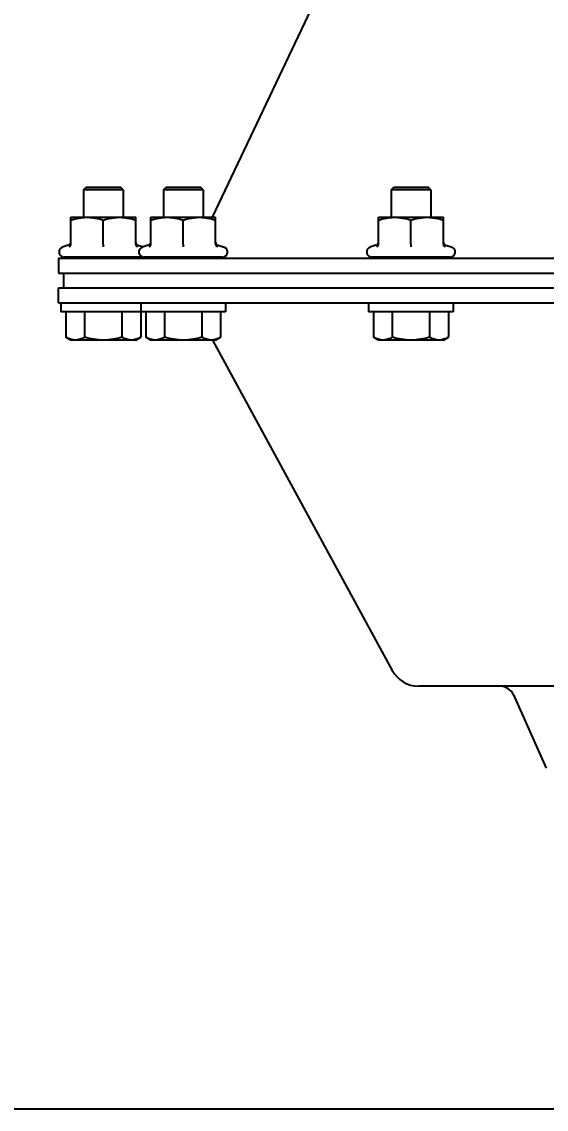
# Model space of a CAD drawing. Header units: millimetres. Extents: x 7589 to 12925, y 625 to 5429.
# Drawn here: x 10232.7 to 10338, y 1612.1 to 1830.6 of the extents above; entities that cross this region are included whole.
import ezdxf

# ---------------------------------------------------------------- set-up
doc = ezdxf.new("R2010")
doc.units = ezdxf.units.MM
doc.header["$LTSCALE"] = 307.34
doc.header["$PDMODE"] = 3
doc.header["$PDSIZE"] = 8
doc.layers.get('0').update_dxf_attribs({"linetype": 'CONTINUOUS'})
doc.layers.get('Defpoints').update_dxf_attribs({"linetype": 'CONTINUOUS'})
doc.layers.add('02___PRT_ALL_AXES', color=7, linetype='CONTINUOUS')
doc.styles.get("Standard").update_dxf_attribs({"font": 'calibri.ttf'})
doc.dimstyles.get("Standard").update_dxf_attribs({"dimtxt": 35, "dimasz": 35, "dimexe": 1.5, "dimexo": 1, "dimtad": 1, "dimdsep": 46, "dimtxsty": 'Standard', "dimblk": '_FILLED', "dimblk1": '_FILLED', "dimblk2": '_FILLED', "dimcen": 0.09, "dimazin": 2, "dimtol": 1, "dimtp": 0.01, "dimtm": 0.01, "dimtfac": 1, "dimtofl": 0, "dimtmove": 0, "dimatfit": 3, "dimldrblk": '_FILLED', "dimfxl": 1, "dimtolj": 1, "dimarcsym": 0})

# ---------------------------------------------------------------- blocks, each defined once
blk = doc.blocks.new('_FILLED')
at = {"color": 0, "linetype": 'ByBlock'}
blk.add_solid([(0, 0), (-1, 0.2143), (-1, -0.2143)], dxfattribs=at)
blk = doc.blocks.new('*D60')
at = {"color": 0, "lineweight": -2}
for p, q in [((10488.58, 1850.15), (10116.67, 1850.15)), ((10118.17, 1815.15), (10118.17, 1749.7)), ((10118.17, 1647.13), (10118.17, 1712.59)), ((10447.13, 1612.13), (10116.67, 1612.13))]:
    blk.add_line(p, q, dxfattribs=at)
at = {"layer": 'Defpoints', "color": 0}
for p in [(10489.58, 1850.15), (10118.17, 1612.13), (10448.13, 1612.13)]:
    blk.add_point(p, dxfattribs=at)
at = {"color": 0, "linetype": 'ByBlock', "lineweight": -2, "xscale": 35, "yscale": 35, "zscale": 35}
for p, rotation in [((10118.17, 1850.15), 90), ((10118.17, 1612.13), 270)]:
    blk.add_blockref('_FILLED', p, dxfattribs=dict(at, rotation=rotation))
at = {"color": 0, "insert": (10118.17, 1731.14), "char_height": 35, "attachment_point": 5}
blk.add_mtext('\\A1;\\A1;OPV-238', dxfattribs=at)

msp = doc.modelspace()

# ---------------------------------------------------------------- linework, layer by layer
at = {"color": 0, "linetype": 'Continuous'}
for p, q in [((10245.03802, 1796.85493), (10245.53802, 1797.35493)), ((10253.03802, 1796.85493), (10245.03802, 1796.85493)), ((10245.03802, 1796.85493), (10245.03802, 1791.35493)), ((10252.53802, 1797.35493), (10245.53802, 1797.35493)), ((10253.03802, 1796.85493), (10252.53802, 1797.35493)), ((10253.03802, 1796.85493), (10253.03802, 1791.35493)), ((10261.09944, 1796.85493), (10261.59944, 1797.35493)), ((10269.09944, 1796.85493), (10261.09944, 1796.85493)), ((10261.09944, 1796.85493), (10261.09944, 1791.35493)), ((10268.59944, 1797.35493), (10261.59944, 1797.35493)), ((10269.09944, 1796.85493), (10268.59944, 1797.35493)), ((10269.09944, 1796.85493), (10269.09944, 1791.35493)), ((10306.83849, 1796.85493), (10307.33849, 1797.35493)), ((10314.83849, 1796.85493), (10306.83849, 1796.85493)), ((10306.83849, 1796.85493), (10306.83849, 1791.35493)), ((10314.33849, 1797.35493), (10307.33849, 1797.35493)), ((10314.83849, 1796.85493), (10314.33849, 1797.35493)), ((10314.83849, 1796.85493), (10314.83849, 1791.35493)), ((10242.53802, 1791.35493), (10255.53802, 1791.35493)), ((10242.53815, 1785.96199), (10242.53802, 1791.35493)), ((10249.03828, 1785.96199), (10249.03828, 1790.77437)), ((10255.53815, 1785.96199), (10255.53802, 1791.35493)), ((10258.59944, 1791.35493), (10271.59944, 1791.35493)), ((10258.59957, 1785.96199), (10258.59944, 1791.35493)), ((10265.0997, 1785.96199), (10265.0997, 1790.77437)), ((10271.59957, 1785.96199), (10271.59944, 1791.35493)), ((10304.33849, 1791.35493), (10317.33849, 1791.35493)), ((10304.33862, 1785.96199), (10304.33849, 1791.35493)), ((10310.83875, 1785.96199), (10310.83875, 1790.77437)), ((10317.33862, 1785.96199), (10317.33849, 1791.35493)), ((10242.20888, 1785.83513), (10240.79165, 1785.3193)), ((10255.86716, 1785.83513), (10257.06873, 1785.3978)), ((10258.2703, 1785.83513), (10256.85307, 1785.3193)), ((10271.92858, 1785.83513), (10273.34581, 1785.3193)), ((10304.00935, 1785.83513), (10302.59212, 1785.3193)), ((10317.66763, 1785.83513), (10319.08486, 1785.3193)), ((10256.93802, 1783.35493), (10241.13802, 1783.35493)), ((10241.13802, 1783.18329), (10241.13802, 1783.35493)), ((10241.15469, 1783.35493), (10241.15442, 1783.35267)), ((10241.28576, 1783.35493), (10241.28576, 1783.15493)), ((10242.13509, 1783.35493), (10242.13509, 1783.15493)), ((10243.66013, 1783.35493), (10243.66013, 1783.15493)), ((10245.7116, 1783.35493), (10245.7116, 1783.15493)), ((10248.08868, 1783.35493), (10248.08868, 1783.15493)), ((10250.55869, 1783.35493), (10250.55869, 1783.15493)), ((10252.87984, 1783.35493), (10252.87984, 1783.15493)), ((10254.82493, 1783.35493), (10254.82493, 1783.15493)), ((10256.20356, 1783.35493), (10256.20356, 1783.15493)), ((10256.88077, 1783.35493), (10256.88077, 1783.15493)), ((10256.93802, 1783.18329), (10256.93802, 1783.35493)), ((10272.99944, 1783.35493), (10257.19944, 1783.35493)), ((10257.19944, 1783.18329), (10257.19944, 1783.35493)), ((10257.21611, 1783.35493), (10257.21584, 1783.35267)), ((10257.34718, 1783.35493), (10257.34718, 1783.15493)), ((10258.19651, 1783.35493), (10258.19651, 1783.15493)), ((10259.72155, 1783.35493), (10259.72155, 1783.15493)), ((10261.77302, 1783.35493), (10261.77302, 1783.15493)), ((10264.1501, 1783.35493), (10264.1501, 1783.15493)), ((10266.62011, 1783.35493), (10266.62011, 1783.15493)), ((10268.94126, 1783.35493), (10268.94126, 1783.15493)), ((10270.88635, 1783.35493), (10270.88635, 1783.15493)), ((10272.26498, 1783.35493), (10272.26498, 1783.15493)), ((10272.94219, 1783.35493), (10272.94219, 1783.15493)), ((10272.99944, 1783.18329), (10272.99944, 1783.35493)), ((10318.73849, 1783.35493), (10302.93849, 1783.35493)), ((10302.93849, 1783.18329), (10302.93849, 1783.35493)), ((10302.95516, 1783.35493), (10302.95489, 1783.35267)), ((10303.08623, 1783.35493), (10303.08623, 1783.15493)), ((10303.93556, 1783.35493), (10303.93556, 1783.15493)), ((10305.4606, 1783.35493), (10305.4606, 1783.15493)), ((10307.51207, 1783.35493), (10307.51207, 1783.15493)), ((10309.88915, 1783.35493), (10309.88915, 1783.15493)), ((10312.35916, 1783.35493), (10312.35916, 1783.15493)), ((10314.68031, 1783.35493), (10314.68031, 1783.15493)), ((10316.6254, 1783.35493), (10316.6254, 1783.15493)), ((10318.00403, 1783.35493), (10318.00403, 1783.15493)), ((10318.68124, 1783.35493), (10318.68124, 1783.15493)), ((10318.73849, 1783.18329), (10318.73849, 1783.35493)), ((10241.53247, 1772.35493), (10241.53247, 1767.25549)), ((10245.28516, 1772.35493), (10245.28516, 1767.25549)), ((10252.79071, 1772.35493), (10252.79071, 1767.25549)), ((10256.54357, 1772.35493), (10256.54357, 1767.25549)), ((10257.59388, 1772.35493), (10257.59388, 1767.25549)), ((10261.34658, 1772.35493), (10261.34658, 1767.25549)), ((10268.85213, 1772.35493), (10268.85213, 1767.25549)), ((10272.60499, 1772.35493), (10272.60499, 1767.25549)), ((10303.33293, 1772.35493), (10303.33293, 1767.25549)), ((10307.08563, 1772.35493), (10307.08563, 1767.25549)), ((10314.59118, 1772.35493), (10314.59118, 1767.25549)), ((10318.34404, 1772.35493), (10318.34404, 1767.25549)), ((10242.53802, 1766.67493), (10241.53252, 1767.25545)), ((10255.53802, 1766.67493), (10242.53802, 1766.67493)), ((10255.53802, 1766.67493), (10256.54352, 1767.25545)), ((10258.59944, 1766.67493), (10257.59394, 1767.25545)), ((10271.59944, 1766.67493), (10258.59944, 1766.67493)), ((10271.59944, 1766.67493), (10272.60493, 1767.25545)), ((10304.33849, 1766.67493), (10303.33299, 1767.25545)), ((10317.33849, 1766.67493), (10304.33849, 1766.67493)), ((10317.33849, 1766.67493), (10318.34399, 1767.25545))]:
    msp.add_line(p, q, dxfattribs=at)
at = {"color": 0}
for p, q in [((10240.03802, 1783.15493), (10460.03802, 1783.15493)), ((10240.03802, 1780.15493), (10460.03802, 1780.15493)), ((10240.03802, 1780.15493), (10460.03802, 1780.15493))]:
    msp.add_line(p, q, dxfattribs=at)
at = {"color": 0, "linetype": 'Continuous'}
for points in [[(10242.20905, 1785.83518), (10242.29399, 1785.87551), (10242.39525, 1785.95519), (10242.47276, 1786.05805), (10242.52142, 1786.17725), (10242.53802, 1786.30502)], [(10255.53802, 1786.30502), (10255.55462, 1786.17725), (10255.60328, 1786.05804), (10255.68079, 1785.95519), (10255.78205, 1785.87551), (10255.86699, 1785.83518)], [(10258.27047, 1785.83518), (10258.3554, 1785.87551), (10258.45667, 1785.95519), (10258.53418, 1786.05805), (10258.58284, 1786.17725), (10258.59944, 1786.30502)], [(10271.59944, 1786.30502), (10271.61604, 1786.17725), (10271.66469, 1786.05804), (10271.7422, 1785.95519), (10271.84347, 1785.87551), (10271.92841, 1785.83518)], [(10304.00952, 1785.83518), (10304.09445, 1785.87551), (10304.19572, 1785.95519), (10304.27323, 1786.05805), (10304.32189, 1786.17725), (10304.33849, 1786.30502)], [(10317.33849, 1786.30502), (10317.35509, 1786.17725), (10317.40374, 1786.05804), (10317.48125, 1785.95519), (10317.58252, 1785.87551), (10317.66746, 1785.83518)]]:
    msp.add_lwpolyline(points, dxfattribs=at)
for centre, radius, start, end in [((10241.13802, 1784.36765), 1.01272, 110, 270), ((10257.19944, 1784.36765), 1.01272, 110, 270), ((10272.99944, 1784.36765), 1.01272, 270, 70), ((10302.93849, 1784.36765), 1.01272, 110, 270), ((10318.73849, 1784.36765), 1.01272, 270, 70), ((10249.93066, 1784.15493), 1, 270, 306.8698976), ((10251.21257, 1784.72568), 1.56505, 285.1285844, 286.427399), ((10251.67259, 1784.15493), 1, 270, 306.8698976), ((10253.39959, 1784.64293), 1.488, 269.9962147, 271.670534), ((10253.40102, 1784.59637), 1.44142, 271.6677458, 273.9115257), ((10253.49908, 1784.15493), 1, 270, 306.8698976), ((10256.93802, 1784.36765), 1.01272, 270, 277.4621701), ((10265.99208, 1784.15493), 1, 270, 306.8698976), ((10267.27399, 1784.72568), 1.56505, 285.1285844, 286.427399), ((10267.73401, 1784.15493), 1, 270, 306.8698976), ((10269.46101, 1784.64293), 1.488, 269.9962147, 271.670534), ((10269.46244, 1784.59637), 1.44142, 271.6677458, 273.9115257), ((10269.5605, 1784.15493), 1, 270, 306.8698976), ((10311.73113, 1784.15493), 1, 270, 306.8698976), ((10313.01304, 1784.72568), 1.56505, 285.1285844, 286.427399), ((10313.47306, 1784.15493), 1, 270, 306.8698976), ((10315.20006, 1784.64293), 1.488, 269.9962147, 271.670534), ((10315.20149, 1784.59637), 1.44142, 271.6677458, 273.9115257), ((10315.29955, 1784.15493), 1, 270, 306.8698976)]:
    msp.add_arc(centre, radius, start, end, dxfattribs=at)
for points, knots in [([(10242.53815, 1790.77437), (10243.06385, 1790.9496), (10243.86767, 1791.16939), (10244.96224, 1791.32745), (10245.51322, 1791.35493), (10245.78822, 1791.35493)], [0, 0, 0, 0, 0.501596867, 0.751073435, 1, 1, 1, 1]), ([(10245.78822, 1791.35493), (10246.06322, 1791.35493), (10246.6142, 1791.32753), (10247.7088, 1791.16951), (10248.51258, 1790.9496), (10249.03828, 1790.77437)], [0, 0, 0, 0, 0.248926179, 0.49840194, 1, 1, 1, 1]), ([(10249.03828, 1790.77437), (10249.56396, 1790.9496), (10250.36774, 1791.16939), (10251.46227, 1791.32745), (10252.01323, 1791.35493), (10252.28822, 1791.35493)], [0, 0, 0, 0, 0.501597416, 0.751073799, 1, 1, 1, 1]), ([(10252.28822, 1791.35493), (10252.56321, 1791.35493), (10253.11417, 1791.32753), (10254.20872, 1791.16951), (10255.01247, 1790.9496), (10255.53815, 1790.77437)], [0, 0, 0, 0, 0.248925815, 0.49840139, 1, 1, 1, 1]), ([(10258.59957, 1790.77437), (10259.12527, 1790.9496), (10259.92908, 1791.16939), (10261.02366, 1791.32745), (10261.57464, 1791.35493), (10261.84964, 1791.35493)], [0, 0, 0, 0, 0.501596867, 0.751073435, 1, 1, 1, 1]), ([(10261.84964, 1791.35493), (10262.12464, 1791.35493), (10262.67562, 1791.32753), (10263.77021, 1791.16951), (10264.574, 1790.9496), (10265.0997, 1790.77437)], [0, 0, 0, 0, 0.248926179, 0.49840194, 1, 1, 1, 1]), ([(10265.0997, 1790.77437), (10265.62538, 1790.9496), (10266.42916, 1791.16939), (10267.52369, 1791.32745), (10268.07465, 1791.35493), (10268.34964, 1791.35493)], [0, 0, 0, 0, 0.501597416, 0.751073799, 1, 1, 1, 1]), ([(10268.34964, 1791.35493), (10268.62463, 1791.35493), (10269.17559, 1791.32753), (10270.27014, 1791.16951), (10271.07389, 1790.9496), (10271.59957, 1790.77437)], [0, 0, 0, 0, 0.248925815, 0.49840139, 1, 1, 1, 1]), ([(10304.33862, 1790.77437), (10304.86432, 1790.9496), (10305.66813, 1791.16939), (10306.76271, 1791.32745), (10307.31369, 1791.35493), (10307.58869, 1791.35493)], [0, 0, 0, 0, 0.501596867, 0.751073435, 1, 1, 1, 1]), ([(10307.58869, 1791.35493), (10307.86369, 1791.35493), (10308.41467, 1791.32753), (10309.50927, 1791.16951), (10310.31305, 1790.9496), (10310.83875, 1790.77437)], [0, 0, 0, 0, 0.248926179, 0.49840194, 1, 1, 1, 1]), ([(10310.83875, 1790.77437), (10311.36443, 1790.9496), (10312.16821, 1791.16939), (10313.26274, 1791.32745), (10313.8137, 1791.35493), (10314.08869, 1791.35493)], [0, 0, 0, 0, 0.501597416, 0.751073799, 1, 1, 1, 1]), ([(10314.08869, 1791.35493), (10314.36368, 1791.35493), (10314.91464, 1791.32753), (10316.00919, 1791.16951), (10316.81294, 1790.9496), (10317.33862, 1790.77437)], [0, 0, 0, 0, 0.248925815, 0.49840139, 1, 1, 1, 1]), ([(10242.18628, 1785.44105), (10242.23451, 1785.46132), (10242.32733, 1785.51691), (10242.44052, 1785.63694), (10242.51861, 1785.78895), (10242.53817, 1785.90402), (10242.53815, 1785.96199)], [0, 0, 0, 0, 0.236814898, 0.482481017, 0.737629114, 1, 1, 1, 1]), ([(10249.0383, 1785.96221), (10249.0383, 1785.85477), (10249.0374, 1785.68104), (10249.03829, 1785.50732), (10249.0383, 1785.44104)], [0, 0, 0, 0, 0.618489697, 1, 1, 1, 1]), ([(10255.53815, 1785.96199), (10255.53814, 1785.90402), (10255.55771, 1785.78896), (10255.6358, 1785.63695), (10255.74898, 1785.51692), (10255.8418, 1785.46132), (10255.89004, 1785.44105)], [0, 0, 0, 0, 0.262370076, 0.517510589, 0.76317528, 1, 1, 1, 1]), ([(10258.2477, 1785.44105), (10258.29593, 1785.46132), (10258.38875, 1785.51691), (10258.50194, 1785.63694), (10258.58003, 1785.78895), (10258.59958, 1785.90402), (10258.59957, 1785.96199)], [0, 0, 0, 0, 0.236814898, 0.482481017, 0.737629114, 1, 1, 1, 1]), ([(10265.09972, 1785.96221), (10265.09972, 1785.85477), (10265.09882, 1785.68104), (10265.09971, 1785.50732), (10265.09972, 1785.44104)], [0, 0, 0, 0, 0.618489697, 1, 1, 1, 1]), ([(10271.59957, 1785.96199), (10271.59956, 1785.90402), (10271.61913, 1785.78896), (10271.69722, 1785.63695), (10271.8104, 1785.51692), (10271.90322, 1785.46132), (10271.95146, 1785.44105)], [0, 0, 0, 0, 0.262370076, 0.517510589, 0.76317528, 1, 1, 1, 1]), ([(10303.98675, 1785.44105), (10304.03498, 1785.46132), (10304.1278, 1785.51691), (10304.24099, 1785.63694), (10304.31908, 1785.78895), (10304.33864, 1785.90402), (10304.33862, 1785.96199)], [0, 0, 0, 0, 0.236814898, 0.482481017, 0.737629114, 1, 1, 1, 1]), ([(10310.83877, 1785.96221), (10310.83877, 1785.85477), (10310.83787, 1785.68104), (10310.83876, 1785.50732), (10310.83877, 1785.44104)], [0, 0, 0, 0, 0.618489697, 1, 1, 1, 1]), ([(10317.33862, 1785.96199), (10317.33861, 1785.90402), (10317.35818, 1785.78896), (10317.43627, 1785.63695), (10317.54945, 1785.51692), (10317.64227, 1785.46132), (10317.69051, 1785.44105)], [0, 0, 0, 0, 0.262370076, 0.517510589, 0.76317528, 1, 1, 1, 1]), ([(10241.15442, 1783.35267), (10241.15019, 1783.31762), (10241.14352, 1783.26132), (10241.13802, 1783.2047), (10241.13802, 1783.18325)], [0, 0, 0, 0, 0.621958647, 1, 1, 1, 1]), ([(10241.69904, 1783.35493), (10241.67713, 1783.32309), (10241.63333, 1783.26759), (10241.54777, 1783.18986), (10241.47174, 1783.15493), (10241.42572, 1783.15493)], [0, 0, 0, 0, 0.33281063, 0.603700742, 1, 1, 1, 1]), ([(10242.96178, 1783.35493), (10242.88553, 1783.29074), (10242.72368, 1783.19182), (10242.53706, 1783.15493), (10242.4511, 1783.15493)], [0, 0, 0, 0, 0.536927915, 1, 1, 1, 1]), ([(10244.81931, 1783.35493), (10244.71308, 1783.28734), (10244.48529, 1783.18761), (10244.23982, 1783.15493), (10244.12126, 1783.15493)], [0, 0, 0, 0, 0.515026758, 1, 1, 1, 1]), ([(10247.08979, 1783.35493), (10246.965, 1783.28566), (10246.69613, 1783.18581), (10246.4126, 1783.15493), (10246.2727, 1783.15493)], [0, 0, 0, 0, 0.50499978, 1, 1, 1, 1]), ([(10249.55098, 1783.35493), (10249.48594, 1783.31987), (10249.21559, 1783.20006), (10248.91579, 1783.15493), (10248.69483, 1783.15493)], [0, 0, 0, 0, 0.250617832, 1, 1, 1, 1]), ([(10251.62103, 1783.21487), (10251.583, 1783.20459), (10251.4286, 1783.16897), (10251.26952, 1783.15493), (10251.15056, 1783.15493)], [0, 0, 0, 0, 0.248784805, 1, 1, 1, 1]), ([(10254.08672, 1783.35493), (10254.00144, 1783.29529), (10253.81079, 1783.20258), (10253.60343, 1783.16544), (10253.49935, 1783.15831)], [0, 0, 0, 0, 0.499372913, 1, 1, 1, 1]), ([(10255.71728, 1783.35493), (10255.65223, 1783.28941), (10255.49561, 1783.18464), (10255.3111, 1783.15493), (10255.2215, 1783.15493)], [0, 0, 0, 0, 0.507493356, 1, 1, 1, 1]), ([(10256.69402, 1783.35493), (10256.6795, 1783.32325), (10256.64831, 1783.26703), (10256.58634, 1783.20088), (10256.51474, 1783.16241), (10256.46341, 1783.15493), (10256.43822, 1783.15493)], [0, 0, 0, 0, 0.304126906, 0.556517708, 0.780208765, 1, 1, 1, 1]), ([(10257.21584, 1783.35267), (10257.21161, 1783.31762), (10257.20493, 1783.26132), (10257.19944, 1783.2047), (10257.19944, 1783.18325)], [0, 0, 0, 0, 0.621958647, 1, 1, 1, 1]), ([(10257.76046, 1783.35493), (10257.73855, 1783.32309), (10257.69475, 1783.26759), (10257.60919, 1783.18986), (10257.53316, 1783.15493), (10257.48713, 1783.15493)], [0, 0, 0, 0, 0.33281063, 0.603700742, 1, 1, 1, 1]), ([(10259.0232, 1783.35493), (10258.94695, 1783.29074), (10258.7851, 1783.19182), (10258.59848, 1783.15493), (10258.51252, 1783.15493)], [0, 0, 0, 0, 0.536927915, 1, 1, 1, 1]), ([(10260.88073, 1783.35493), (10260.7745, 1783.28734), (10260.54671, 1783.18761), (10260.30124, 1783.15493), (10260.18268, 1783.15493)], [0, 0, 0, 0, 0.515026758, 1, 1, 1, 1]), ([(10263.15121, 1783.35493), (10263.02642, 1783.28566), (10262.75755, 1783.18581), (10262.47402, 1783.15493), (10262.33412, 1783.15493)], [0, 0, 0, 0, 0.50499978, 1, 1, 1, 1]), ([(10265.6124, 1783.35493), (10265.54735, 1783.31987), (10265.27701, 1783.20006), (10264.97721, 1783.15493), (10264.75625, 1783.15493)], [0, 0, 0, 0, 0.250617832, 1, 1, 1, 1]), ([(10267.68245, 1783.21487), (10267.64441, 1783.20459), (10267.49002, 1783.16897), (10267.33094, 1783.15493), (10267.21198, 1783.15493)], [0, 0, 0, 0, 0.248784805, 1, 1, 1, 1]), ([(10270.14814, 1783.35493), (10270.06286, 1783.29529), (10269.87221, 1783.20258), (10269.66485, 1783.16544), (10269.56077, 1783.15831)], [0, 0, 0, 0, 0.499372913, 1, 1, 1, 1]), ([(10271.7787, 1783.35493), (10271.71365, 1783.28941), (10271.55702, 1783.18464), (10271.37252, 1783.15493), (10271.28292, 1783.15493)], [0, 0, 0, 0, 0.507493356, 1, 1, 1, 1]), ([(10272.75544, 1783.35493), (10272.74092, 1783.32325), (10272.70973, 1783.26703), (10272.64776, 1783.20088), (10272.57616, 1783.16241), (10272.52483, 1783.15493), (10272.49964, 1783.15493)], [0, 0, 0, 0, 0.304126906, 0.556517708, 0.780208765, 1, 1, 1, 1]), ([(10302.95489, 1783.35267), (10302.95066, 1783.31762), (10302.94398, 1783.26132), (10302.93849, 1783.2047), (10302.93849, 1783.18325)], [0, 0, 0, 0, 0.621958647, 1, 1, 1, 1]), ([(10303.49951, 1783.35493), (10303.4776, 1783.32309), (10303.4338, 1783.26759), (10303.34824, 1783.18986), (10303.27221, 1783.15493), (10303.22618, 1783.15493)], [0, 0, 0, 0, 0.33281063, 0.603700742, 1, 1, 1, 1]), ([(10304.76225, 1783.35493), (10304.686, 1783.29074), (10304.52415, 1783.19182), (10304.33753, 1783.15493), (10304.25157, 1783.15493)], [0, 0, 0, 0, 0.536927915, 1, 1, 1, 1]), ([(10306.61978, 1783.35493), (10306.51355, 1783.28734), (10306.28576, 1783.18761), (10306.04029, 1783.15493), (10305.92173, 1783.15493)], [0, 0, 0, 0, 0.515026758, 1, 1, 1, 1]), ([(10308.89026, 1783.35493), (10308.76547, 1783.28566), (10308.4966, 1783.18581), (10308.21307, 1783.15493), (10308.07317, 1783.15493)], [0, 0, 0, 0, 0.50499978, 1, 1, 1, 1]), ([(10311.35145, 1783.35493), (10311.2864, 1783.31987), (10311.01606, 1783.20006), (10310.71626, 1783.15493), (10310.4953, 1783.15493)], [0, 0, 0, 0, 0.250617832, 1, 1, 1, 1]), ([(10313.4215, 1783.21487), (10313.38346, 1783.20459), (10313.22907, 1783.16897), (10313.06999, 1783.15493), (10312.95103, 1783.15493)], [0, 0, 0, 0, 0.248784805, 1, 1, 1, 1]), ([(10315.88719, 1783.35493), (10315.80191, 1783.29529), (10315.61126, 1783.20258), (10315.4039, 1783.16544), (10315.29982, 1783.15831)], [0, 0, 0, 0, 0.499372913, 1, 1, 1, 1]), ([(10317.51775, 1783.35493), (10317.4527, 1783.28941), (10317.29607, 1783.18464), (10317.11157, 1783.15493), (10317.02197, 1783.15493)], [0, 0, 0, 0, 0.507493356, 1, 1, 1, 1]), ([(10318.49449, 1783.35493), (10318.47997, 1783.32325), (10318.44878, 1783.26703), (10318.38681, 1783.20088), (10318.31521, 1783.16241), (10318.26388, 1783.15493), (10318.23869, 1783.15493)], [0, 0, 0, 0, 0.304126906, 0.556517708, 0.780208765, 1, 1, 1, 1]), ([(10243.40881, 1766.67493), (10243.24967, 1766.67493), (10242.92768, 1766.70293), (10242.28428, 1766.86515), (10241.82702, 1767.08542), (10241.53252, 1767.25545)], [0, 0, 0, 0, 0.240594631, 0.485881976, 1, 1, 1, 1]), ([(10245.28516, 1767.25549), (10244.99066, 1767.08545), (10244.53334, 1766.86529), (10243.88996, 1766.70301), (10243.56796, 1766.67493), (10243.40881, 1766.67493)], [0, 0, 0, 0, 0.514108398, 0.759401562, 1, 1, 1, 1]), ([(10249.03793, 1766.67493), (10248.40356, 1766.67493), (10247.1329, 1766.7868), (10245.89487, 1767.07948), (10245.28516, 1767.25549)], [0, 0, 0, 0, 0.499908745, 1, 1, 1, 1]), ([(10252.79071, 1767.25549), (10252.181, 1767.07948), (10250.94299, 1766.78667), (10249.67232, 1766.67493), (10249.03793, 1766.67493)], [0, 0, 0, 0, 0.500091423, 1, 1, 1, 1]), ([(10254.66714, 1766.67493), (10254.50799, 1766.67493), (10254.18597, 1766.70293), (10253.54253, 1766.86516), (10253.08523, 1767.08545), (10252.79071, 1767.25549)], [0, 0, 0, 0, 0.240595263, 0.485882957, 1, 1, 1, 1]), ([(10256.54357, 1767.25549), (10256.24906, 1767.08545), (10255.79172, 1766.86529), (10255.14831, 1766.70301), (10254.82629, 1766.67493), (10254.66714, 1766.67493)], [0, 0, 0, 0, 0.51410682, 0.759400505, 1, 1, 1, 1]), ([(10259.47023, 1766.67493), (10259.31109, 1766.67493), (10258.9891, 1766.70293), (10258.3457, 1766.86515), (10257.88844, 1767.08542), (10257.59394, 1767.25545)], [0, 0, 0, 0, 0.240594631, 0.485881976, 1, 1, 1, 1]), ([(10261.34658, 1767.25549), (10261.05208, 1767.08545), (10260.59476, 1766.86529), (10259.95138, 1766.70301), (10259.62938, 1766.67493), (10259.47023, 1766.67493)], [0, 0, 0, 0, 0.514108398, 0.759401562, 1, 1, 1, 1]), ([(10265.09935, 1766.67493), (10264.46497, 1766.67493), (10263.19432, 1766.7868), (10261.95629, 1767.07948), (10261.34658, 1767.25549)], [0, 0, 0, 0, 0.499908745, 1, 1, 1, 1]), ([(10268.85213, 1767.25549), (10268.24241, 1767.07948), (10267.00441, 1766.78667), (10265.73373, 1766.67493), (10265.09935, 1766.67493)], [0, 0, 0, 0, 0.500091423, 1, 1, 1, 1]), ([(10270.72856, 1766.67493), (10270.56941, 1766.67493), (10270.24739, 1766.70293), (10269.60395, 1766.86516), (10269.14665, 1767.08545), (10268.85213, 1767.25549)], [0, 0, 0, 0, 0.240595263, 0.485882957, 1, 1, 1, 1]), ([(10272.60499, 1767.25549), (10272.31048, 1767.08545), (10271.85314, 1766.86529), (10271.20973, 1766.70301), (10270.88771, 1766.67493), (10270.72856, 1766.67493)], [0, 0, 0, 0, 0.51410682, 0.759400505, 1, 1, 1, 1]), ([(10305.20928, 1766.67493), (10305.05014, 1766.67493), (10304.72815, 1766.70293), (10304.08475, 1766.86515), (10303.62749, 1767.08542), (10303.33299, 1767.25545)], [0, 0, 0, 0, 0.240594631, 0.485881976, 1, 1, 1, 1]), ([(10307.08563, 1767.25549), (10306.79113, 1767.08545), (10306.33381, 1766.86529), (10305.69043, 1766.70301), (10305.36843, 1766.67493), (10305.20928, 1766.67493)], [0, 0, 0, 0, 0.514108398, 0.759401562, 1, 1, 1, 1]), ([(10310.8384, 1766.67493), (10310.20402, 1766.67493), (10308.93337, 1766.7868), (10307.69534, 1767.07948), (10307.08563, 1767.25549)], [0, 0, 0, 0, 0.499908745, 1, 1, 1, 1]), ([(10314.59118, 1767.25549), (10313.98146, 1767.07948), (10312.74346, 1766.78667), (10311.47278, 1766.67493), (10310.8384, 1766.67493)], [0, 0, 0, 0, 0.500091423, 1, 1, 1, 1]), ([(10316.46761, 1766.67493), (10316.30846, 1766.67493), (10315.98644, 1766.70293), (10315.343, 1766.86516), (10314.8857, 1767.08545), (10314.59118, 1767.25549)], [0, 0, 0, 0, 0.240595263, 0.485882957, 1, 1, 1, 1]), ([(10318.34404, 1767.25549), (10318.04953, 1767.08545), (10317.59219, 1766.86529), (10316.94878, 1766.70301), (10316.62676, 1766.67493), (10316.46761, 1766.67493)], [0, 0, 0, 0, 0.51410682, 0.759400505, 1, 1, 1, 1])]:
    msp.add_open_spline(points, degree=3, knots=knots, dxfattribs=at)
for points in [[(10251.96196, 1783.35493), (10251.8658, 1783.29925), (10251.76175, 1783.25595), (10251.65517, 1783.22452)], [(10268.02338, 1783.35493), (10267.92721, 1783.29925), (10267.82317, 1783.25595), (10267.71659, 1783.22452)], [(10313.76243, 1783.35493), (10313.66627, 1783.29925), (10313.56222, 1783.25595), (10313.45564, 1783.22452)]]:
    msp.add_open_spline(points, degree=3, dxfattribs=at)
at = {"layer": '02___PRT_ALL_AXES', "color": 0, "linetype": 'Continuous'}
for p, q in [((10297.13327, 1846.72233), (10270.92058, 1791.35493)), ((10240.03802, 1783.15493), (10680.03802, 1783.15493)), ((10240.03802, 1783.15493), (10240.03802, 1780.15493)), ((10240.03802, 1780.15493), (10680.03802, 1780.15493)), ((10241.03802, 1780.15493), (10241.03802, 1777.15493)), ((10240.03342, 1777.15493), (10680.04262, 1777.15493)), ((10240.03342, 1774.15493), (10240.03342, 1777.15493)), ((10240.03342, 1774.15493), (10680.04262, 1774.15493)), ((10240.53802, 1774.15493), (10240.53802, 1772.35493)), ((10273.59944, 1772.35493), (10240.53802, 1772.35493)), ((10256.59944, 1774.15493), (10256.59944, 1772.35493)), ((10273.59944, 1774.15493), (10273.59944, 1772.35493)), ((10302.33849, 1774.15493), (10302.33849, 1772.35493)), ((10319.33849, 1772.35493), (10302.33849, 1772.35493)), ((10319.33849, 1774.15493), (10319.33849, 1772.35493)), ((10270.95318, 1766.67493), (10307.07373, 1700.28738)), ((10607.7319, 1697.15493), (10312.34413, 1697.15493)), ((10331.41331, 1695.38374), (10338.0075, 1680.6973))]:
    msp.add_line(p, q, dxfattribs=at)
for centre, radius, start, end in [((10312.34413, 1703.15493), 6, 208.55, 270), ((10328.67652, 1694.15493), 3, 24.18, 90)]:
    msp.add_arc(centre, radius, start, end, dxfattribs=at)

# ---------------------------------------------------------------- dimensions: what is measured, and where the dimension line sits
at = {"color": 0}
dim = msp.add_linear_dim(base=(10118.16953, 1612.13101), p1=(10489.57979, 1850.15493), p2=(10448.12632, 1612.13101), angle=90, text='\\A1;OPV-238', dimstyle='Standard', override={"dimtad": 0, "dimtih": 1, "dimtoh": 1, "dimdec": 4, "dimzin": 0, "dimtxsty": 'Standard', "dimcen": 62.865, "dimadec": 0, "dimazin": 0, "dimtdec": 4, "dimtzin": 0}, dxfattribs=at)
dim.commit()
dim.dimension.update_dxf_attribs({"geometry": '*D60', "text_midpoint": (10118.16953, 1731.14297), "dimtype": 160})

doc.saveas('drawing.dxf')
